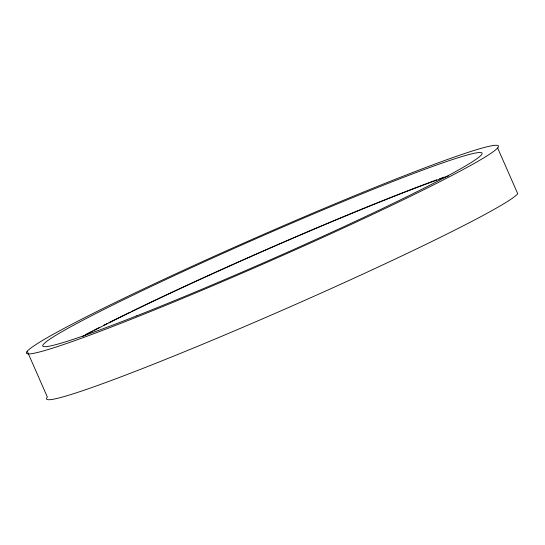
<?xml version="1.0" encoding="UTF-8"?>
<svg xmlns="http://www.w3.org/2000/svg" width="545" height="545" viewBox="0 0 545 545"><rect width="100%" height="100%" fill="white"/><g stroke="black" fill="none" stroke-linecap="round" stroke-linejoin="round"><path stroke-width="0.82" d="M497.633 147.94A257.724 13.489 -23.7 0 1 127.441 320.739A257.724 13.489 -23.7 0 1 162.253 280.089A257.724 13.489 -23.7 0 1 497.633 147.94L517.75 193.761A257.724 13.489 -23.7 0 1 262.458 318.88A257.724 13.489 -23.7 0 1 47.367 397.06L27.25 351.239M82.724 336.483A239.827 12.549 -23.7 0 1 448.685 175.899M85.953 334.405A243.404 12.739 -23.7 0 1 92.609 330.931M94.006 330.216A243.404 12.739 -23.7 0 1 99.769 327.259M103.523 325.351A243.404 12.739 -23.7 0 1 107.379 323.41M108.945 322.62A243.404 12.739 -23.7 0 1 124.546 314.894M125.234 314.554A243.404 12.739 -23.7 0 1 130.153 312.156M131.59 311.454A243.404 12.739 -23.7 0 1 395.69 195.485M396.549 195.144A243.404 12.739 -23.7 0 1 436.627 179.87M439.631 178.78A243.404 12.739 -23.7 0 1 444.284 177.105M136.815 315.793A239.827 12.549 -23.7 0 0 481.303 154.998A239.827 12.549 -23.7 0 0 169.209 277.97A239.827 12.549 -23.7 0 0 136.815 315.793"/></g></svg>
